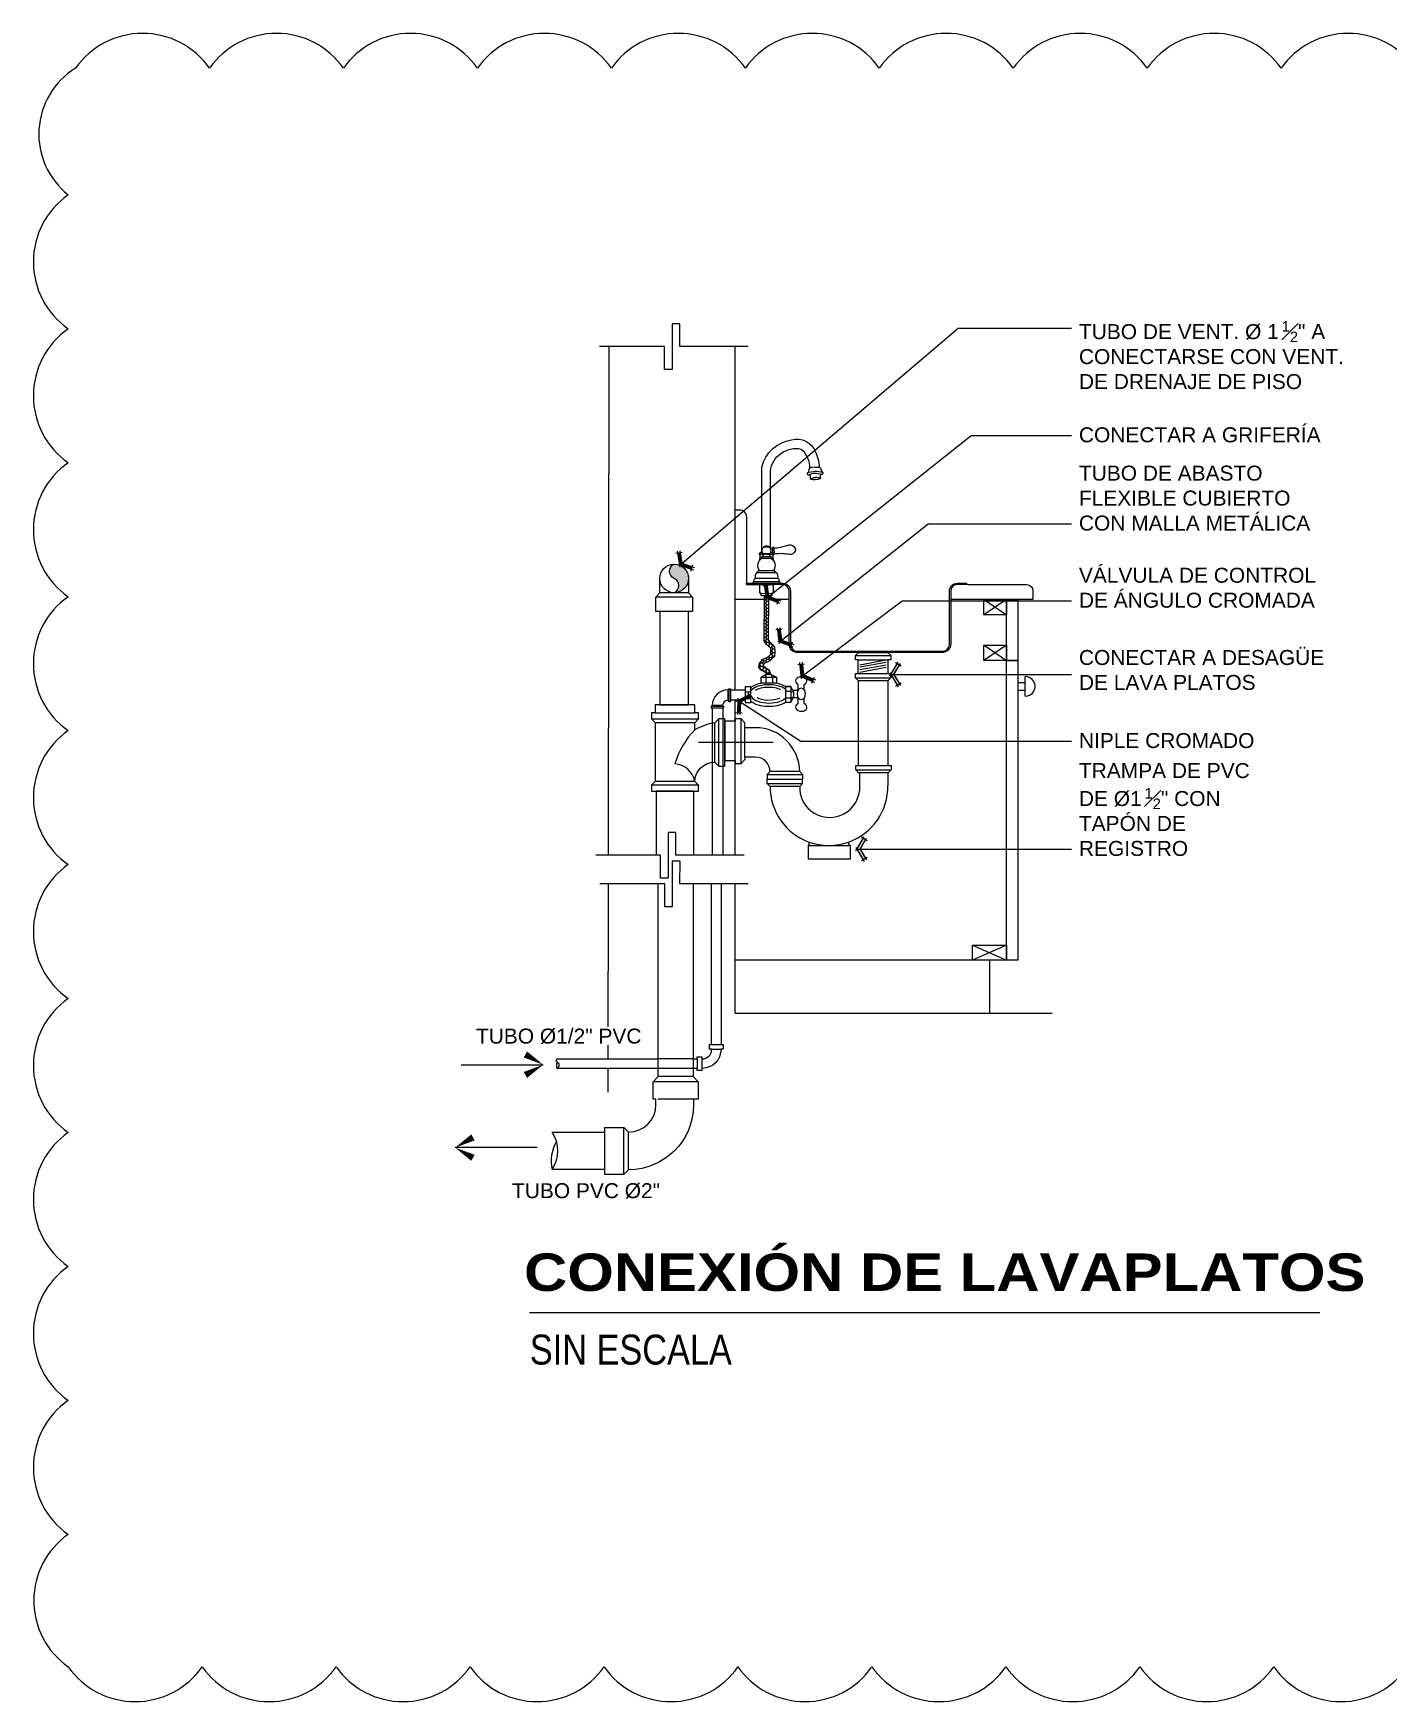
# Model space of a CAD drawing. Header units: metres. Extents: x 2 to 147, y 24 to 94.
# Drawn here: x 25.62 to 27.43, y 84.618 to 86.846 of the extents above; entities that cross this region are included whole.
import ezdxf

# ---------------------------------------------------------------- set-up
doc = ezdxf.new("R2010")
doc.units = ezdxf.units.M
doc.header["$MEASUREMENT"] = 0
doc.linetypes.add('CENTER2', pattern=[1.125, 0.75, -0.125, 0.125, -0.125])
doc.linetypes.add('HIDDEN', pattern=[0.375, 0.25, -0.125])
doc.layers.get('Defpoints').update_dxf_attribs({"color": 171})
for name, color, linetype in [('AP', 3, 'Continuous'), ('DET HIDRO', 6, 'Continuous'), ('PAREDES', 8, 'Continuous'), ('TEXTOS', 2, 'Continuous'), ('TEXTOS HIDRO', 2, 'Continuous')]:
    doc.layers.add(name, color=color, linetype=linetype)
doc.styles.add('Architect Hand_2', font='ARIALN.TTF', dxfattribs={"height": 0.003953333333333333})
doc.styles.add('Arial Black_4', font='', dxfattribs={"height": 0.005})
doc.styles.add('COTAS', font='ARIALN.TTF')
doc.styles.add('TEXTO HIDROSANITARIO', font='arial.ttf')
doc.styles.get('Arial Black_4').set_extended_font_data('Arial Black', bold=True)
doc.dimstyles.new('ESC-10', dxfattribs={"dimtxt": 0.02, "dimasz": 0.02, "dimexe": 0.02, "dimexo": 0.02, "dimgap": 0.01, "dimtad": 1, "dimzin": 4, "dimdsep": 46, "dimtxsty": 'COTAS', "dimblk": 'ARCHTICK', "dimcen": 0.02, "dimdle": 0.02, "dimclrd": 1, "dimclre": 1, "dimclrt": 2, "dimazin": 0, "dimtfac": 0.7499999999999999, "dimtmove": 1, "dimatfit": 3, "dimldrblk": 'FLE', "dimfxl": 0.1, "dimtvp": 1.5, "dimtfill": 1, "dimtolj": 1, "dimtzin": 0, "dimarcsym": 0})

# ---------------------------------------------------------------- blocks, each defined once
blk = doc.blocks.new('A$C69666F2A')
at = {"color": 1}
blk.add_lwpolyline([(0.2410888120148229, 0.7523386944085377), (0.2410888120148229, 0.4069284029756126), (0.1252774518518012, 0.4070600749939839), (0.1252774518518012, 0.3680770545577108), (0.356900097325408, 0.3679453825393448), (0.356900097325408, 0.3292257061398249), (0.2410888120148229, 0.3292257061398249), (0.2410888120148229, 5.293047456689237e-05)], dxfattribs=at)
blk = doc.blocks.new('_ARCHTICK')
at = {"color": 0, "linetype": 'ByBlock', "const_width": 0.15}
blk.add_lwpolyline([(-0.5, -0.5), (0.5, 0.5)], dxfattribs=at)
blk = doc.blocks.new('FLE')
at = {"linetype": 'Continuous'}
h = blk.add_hatch(color=2, dxfattribs=at)
h.paths.add_polyline_path([(-0.5723325628787279, -0.6174137853085995), (-0.4220655746757984, -0.7071067774668336), (3.725290298461914e-09, 3.725290298461914e-09), (-0.2038039118051529, 3.725290298461914e-09)])
h.paths.add_polyline_path([(-0.4220655765384436, 0.7071067839860916), (-0.5723325610160828, 0.6174137927591801), (-0.2038039118051529, 3.725290298461914e-09), (3.725290298461914e-09, 3.725290298461914e-09)])
at = {"color": 1, "linetype": 'Continuous'}
for p, q in [((0, 0), (-1, 0)), ((-0.3089696932584047, 0.7746126838028431), (-0.685428449884057, 0.5499078882858157)), ((-0.203803913667798, 0), (-0.6398384645581245, 0.7305096760392189)), ((-0.203803913667798, 0), (-0.6398384645581245, -0.7305096751078963)), ((0.06750589981675148, -0.1130958832800388), (-0.4895714800804853, 0.820202668197453)), ((0.06750590354204178, 0.113095885142684), (-0.4895714800804853, -0.820202668197453)), ((-0.6854284480214119, -0.549907885491848), (-0.3089696951210499, -0.7746126800775528))]:
    blk.add_line(p, q, dxfattribs=at)
blk = doc.blocks.new('grifo pantry PEPO lado')
at = {"color": 1}
for p, q in [((-0.00676541443192491, 0.09049251361943789), (0.00676541443192491, 0.09049251361943789)), ((-0.01615343280366233, 0.07195172236458802), (-0.00781433137882459, 0.07195172236458802)), ((-0.01212027599535759, 0.0623172647570982), (0.01212027599547127, 0.0623172647570982)), ((-0.01092206266946505, 0.06611602642578873), (0.01092206266946505, 0.06611602642578873)), ((-0.007808562942443587, 0.07196700692782088), (0.007808562942443587, 0.07196700692782088)), ((-0.00779684765723232, 0.07377183281357702), (0.00779684765723232, 0.07377183281357702)), ((0.007814331378881434, 0.07195172236458802), (0.01615343280315074, 0.07195172236458802)), ((0.009692315778977445, 0.07636392655592772), (0.01516233326896099, 0.07636392655592772)), ((-0.0328617478547244, 0.003237682247117846), (0.03227263905023392, 0.003237682247117846)), ((-0.02901088805185736, 0.01223827052194792), (0.0284217792472532, 0.01223827052194792)), ((-0.02188398985083495, 0.02597273406240674), (0.02188398985083495, 0.02597273406240674)), ((-0.01971568583383032, 0.0309534547328667), (0.01971568583383032, 0.0309534547328667))]:
    blk.add_line(p, q, dxfattribs=at)
at = {"color": 0}
blk.add_line((-0.01262945660630521, 0.07636392655592772), (-0.009692315778920602, 0.07636392655592772), dxfattribs=at)
for points in [[(0.01164723820977542, 0.07915547498726028), (0.01164723820977542, 0.2918619232980291, 0.3083086564256193), (-0.06298557049751707, 0.360118799455222, 0.3880907037857904), (-0.1230439158780428, 0.3304615910802795, 0.09300938570358733), (-0.1324537739224638, 0.2912690305793149, 1.051448538679959)], [(-0.01008662884277101, 0.08626225277384947), (-0.01008662884277101, 0.2818556846095817, 0.439174617567293), (-0.08703939336089661, 0.3372072830974275, 0.2218546156429953), (-0.107940234373757, 0.2883172556918225)], [(-0.1215311184884627, 0.2916044831591762), (-0.1292120351798758, 0.2918160593474113, 0.3202019628833851), (-0.1369923553137369, 0.286716405675179), (-0.1378556742010346, 0.2823142748578675, -0.08466607892295745), (-0.1415223909519909, 0.2783325136658732, 0.7193275813490754), (-0.1373982044171953, 0.2735696766661704, -0.512378486035315), (-0.1358188646477174, 0.2728022104031425), (-0.1357730553677925, 0.2719276515420006, 0.5887142695891538), (-0.135188564110365, 0.27134104040681), (-0.1351911023277239, 0.2627287848597462, -0.0917646005873958), (-0.1293953753585697, 0.2649326285908273, -0.0848632686050993), (-0.1224111075599126, 0.2656717984193619, 1.290817950749597)], [(-0.1215632402348206, 0.2916056431982952), (-0.1138870707293904, 0.2912626163390541, -0.3202019628833851), (-0.1064948746626442, 0.2856150251469671), (-0.1059513461171946, 0.2811620876947245, 0.08466607892295745), (-0.1025813998529088, 0.2769262057208834, -0.7193275813490754), (-0.1070384032078664, 0.2724732682685271, 0.512378486035315), (-0.1086689888439878, 0.2718217246740551), (-0.108777763836315, 0.2709527484414593, -0.5887142695891538), (-0.1094030468348706, 0.2704098268760617), (-0.1100217479066714, 0.2618198233234352, 0.0917646005873958), (-0.1156434057992328, 0.2644359924369155, 0.0848632686050993), (-0.1225561604977656, 0.2656770368350863, -1.290817950749597)], [(-0.01025677164551553, 0.08585855560011169, -0.4166967014341197), (-0.01468643899585231, 0.08913527151150902, 0.4144213180747316), (-0.0167268455581393, 0.0904630588549935, 0.1296964917907076), (-0.01878126762579768, 0.08867350670209362, -0.06105289509737658), (-0.02261754155944118, 0.08869343489982384, -0.04744324829357028), (-0.03797121394552505, 0.09134388519316872, -0.03124696359503892), (-0.05150349819001576, 0.09485124798743527, 0.08570635741082705), (-0.06137125073865946, 0.09649435635628834, 0.3630175086275695), (-0.07264913048010158, 0.08486198267326017, 0.3348743100661052), (-0.0626269981850669, 0.07254328186161274, 0.05413756029365872), (-0.04548373402718653, 0.0739925742733476, -0.04026790968955245), (-0.02739201760812193, 0.07411442096781684, -0.04016432436268775), (-0.01946342528407285, 0.07350598462335256, 0.4893042461778843), (-0.01680068844467542, 0.0722406010074792, 0.2976865788793334), (-0.01558489564791898, 0.07418308784338024, -0.327210782486912), (-0.00969740772370642, 0.07637347366733138, 0.07655057655376393)], [(0.02188398985072126, 0.02597273406240674, 0.7047629323185562), (0.02062898993466433, 0.03038072190122421, -0.2524219317940875), (0.01971568583394401, 0.0309534547328667, 0.2166292891790546), (0.01839966880783095, 0.0332962030569206, 0.4021438418763496), (0.01212027599558496, 0.0623172647570982, 0.8936884887230097), (0.01241088015063951, 0.06611602642578873), (0.01092206266946505, 0.06611602642578873, -0.164856563652285), (0.009131576597212643, 0.0684614320317678), (0.007808562942443587, 0.07196700692782088, 0.2741992691296104), (0.007796847657346007, 0.07377183281357702, 0.2199103376224346), (0.01098958827117258, 0.08281447463957647, 0.2076347021323382), (0.00676541443192491, 0.09049251361943789, 0.4505623571832849), (0.005663526783564521, 0.09213311948201408, 0.3938173447989273), (0.003676972397897771, 0.09336751551381894, 0.2091837165519188), (0, 0.09473388988135412, 0.2091837165519188), (-0.003676972397670397, 0.09336751551381894, 0.3938173447989273), (-0.005663526783337147, 0.09213311948201408, 0.4505623571832849), (-0.00676541443175438, 0.09049251361943789, 0.2076347021323382), (-0.01098958827117258, 0.08281447463957647, 0.2199103376224346), (-0.007796847657346007, 0.07377183281357702, 0.2741992691296104), (-0.007808562942443587, 0.07196700692782088), (-0.009131576596871582, 0.0684614320317678, -0.164856563652285), (-0.01092206266946505, 0.06611602642578873), (-0.01241088015063951, 0.06611602642578873, 0.8936884887230097), (-0.01212027599535759, 0.0623172647570982, 0.4021438418763496), (-0.01839966880783095, 0.0332962030569206, 0.2166292891790546), (-0.01971568583394401, 0.0309534547328667, -0.2524219317940875), (-0.02062898993466433, 0.03038072190122421, 0.7047629323185562), (-0.02188398985072126, 0.02597273406240674)], [(-0.01684936876080201, 0.07221697389002202, 0.08289249230745431), (-0.01615343280354864, 0.07195172236458802, -0.083956818837451), (-0.0172023360449316, 0.05751883627112875)], [(0.01720233682033268, 0.05751883310347239, -0.08395683775833203), (0.01615343280326442, 0.0719517223648154, 1.022470734224447), (0.01516233326969996, 0.0763639265560414, 0.5387809986324502), (0.01164723820932068, 0.07915547498726028), (0.01074178845084361, 0.07915547498726028)]]:
    blk.add_lwpolyline(points, format="xyb", dxfattribs=at)
at = {"color": 1}
blk.add_lwpolyline([(-0.1351911023277239, 0.2627287848597462, 0.1883865732099277), (-0.1100217479066714, 0.2618198233235489)], format="xyb", dxfattribs=at)
blk.add_lwpolyline([(-0.01878126762579768, 0.08867350670209362), (-0.01946342528407285, 0.07350598462335256)], dxfattribs=at)
at = {"color": 0}
blk.add_lwpolyline([(-0.01468643899585231, 0.08913527151150902), (-0.01558450046127291, 0.07414239739739514)], dxfattribs=at)
blk.add_lwpolyline([(0, 0), (-0.03445448751728009, 0, -0.4096322409234568), (-0.0330469945411096, 0.003288267918264864, 0.9809226973297759), (-0.03266454998134805, 0.003908695827362862, -0.3252781406102222), (-0.02901088805185736, 0.01223827052194792, 0.7220488243536237), (-0.02879680223861669, 0.01370862809255868, -0.2380445114084118), (-0.02601230099753593, 0.02597273406240674), (0, 0.02597273406240674), (0.02542319219293177, 0.02597273406240674, -0.2380445114084118), (0.02820769343389884, 0.01370862809255868, 0.7220488243536237), (0.0284217792472532, 0.01223827052194792, -0.3252781406102222), (0.03207544117685757, 0.003908695827362862, 0.9809226973297759), (0.03245788573661912, 0.003288267918264864, -0.4096322409234568), (0.03386537871267592, 0)], format="xyb", close=True, dxfattribs=at)
at = {"color": 1}
for centre, radius, start, end in [((-0.1237040445991511, 0.2318809676794444), 0.04975177977999073, 64.87714692955512, 110.9863118071881), ((-0.1233617762057975, 0.242137255251464), 0.03442409668996695, 62.26359840616943, 114.0635765523078)]:
    blk.add_arc(centre, radius, start, end, dxfattribs=at)
blk = doc.blocks.new('FLECHA')
at = {"color": 2, "linetype": 'Continuous'}
blk.add_line((-0.8999999996740371, 1.4210854715202e-14), (3.492459654808044e-10, 1.4210854715202e-14), dxfattribs=at)
for points in [[(-0.1761057155672461, 0.1449759528041028), (3.492459654808044e-10, 1.4210854715202e-14), (-0.213605715543963, 0.08002404728905788)], [(-0.213605715543963, -0.08002404682336817), (3.492459654808044e-10, 1.4210854715202e-14), (-0.1761057155672461, -0.1449759528040744)]]:
    blk.add_solid(points, dxfattribs=at)

msp = doc.modelspace()

# ---------------------------------------------------------------- hatches: boundary and pattern name
at = {"layer": 'AP', "linetype": 'Continuous'}
h = msp.add_hatch(dxfattribs=at)
h.set_pattern_fill('HONEY', color=8, scale=0.02104086733919745, style=0)
h.set_pattern_definition([(0, (159.9421968248568, 23.20137480738302), (0.003945162626099522, 0.002277740694221926), [0.002630108417399681, -0.005260216834799362]), (120, (159.9421968248568, 23.20137480738302), (-0.00394516261747955, 0.002277740709152152), [0.002630108417399671, -0.005260216834799341]), (59.99999999999999, (159.9421968248568, 23.20137480738302), (8.619970810765971e-12, 0.004555481403374077), [-0.005260216834799362, 0.002630108417399681])])
h.paths.add_polyline_path([(26.61068145620058, 86.01875380309028), (26.61068145620058, 86.02124148070541), (26.61047997154648, 86.02628193212402), (26.6087117410859, 86.02855334848826), (26.60643668208624, 86.03100264979255), (26.60361538900881, 86.03366603142311), (26.60186963962744, 86.03610790170458), (26.60198102196566, 86.03854870422472), (26.60209882546363, 86.09479419213872), (26.59642413277791, 86.09464727460559), (26.59646724703609, 86.0392157428312), (26.59624958169999, 86.03444588183154), (26.59942255533653, 86.0300076792362), (26.60250249427165, 86.02710012857531), (26.60448960777259, 86.02496082590622), (26.60501698745767, 86.02428336952542), (26.60514300564657, 86.021130829339), (26.60514300564657, 86.01902990251509), (26.60492758433222, 86.01687463581291), (26.60253012125733, 86.01447813584198), (26.59981192267853, 86.01261912890439), (26.59727797672505, 86.01142793892612), (26.59335081061701, 86.00977516173114), (26.59162112852911, 86.00674943391894), (26.59007546251061, 86.00443186609735), (26.58900460499692, 85.99961648484421), (26.59232820900044, 85.9957834863915), (26.59476047431937, 85.9942871732517), (26.59868534832614, 85.99158212052387), (26.59926887535377, 85.98979688853686), (26.605095682469, 85.98979688853686), (26.60336854254248, 85.9950808684687), (26.59778501795492, 85.99892907588472), (26.59595511077325, 86.00005482229133), (26.59501654227617, 86.00113724101064), (26.59525724131501, 86.00221960478191), (26.59633468828517, 86.00383512627994), (26.59722811930234, 86.00539800267396), (26.59953123288116, 86.00636728525822), (26.60257101598083, 86.00779626563852), (26.60608155214115, 86.01019716098634), (26.61024187171253, 86.01435580988144)])
at = {"layer": 'DET HIDRO', "transparency": 33554508}
h = msp.add_hatch(color=8, dxfattribs=at)
h.dxf.hatch_style = 1
h.paths.add_polyline_path([(26.4759494014724, 86.13713789213446, 0.6691551325995675), (26.47594940147226, 86.11800777061558, -0.6691551325944556), (26.47594940147225, 86.09887764909675, 0.4142135623732989), (26.49507952299113, 86.1180077706156, 0.4142135623709857)])

# ---------------------------------------------------------------- linework, layer by layer
at = {"layer": 'AP', "color": 1, "linetype": 'Continuous'}
for p, q in [((26.59257323833114, 86.09781459429033), (26.60655682315516, 86.09817662847891)), ((26.59847176311425, 85.98602150542891), (26.5989706082398, 85.98967295209175)), ((26.60706618210654, 85.98602150542891), (26.60539412723276, 85.98967295209175)), ((26.54770183136108, 85.96925862342349), (26.54770183136108, 85.95518678309625)), ((26.54910891110896, 85.97066585206656), (26.54910891110896, 85.95377955445318)), ((26.55121967968418, 85.96908690127773), (26.55121967968418, 85.955358505242)), ((26.57087699478845, 85.96659195049895), (26.57823513777814, 85.96659195049895)), ((26.57087699478845, 85.96659195049895), (26.57823513777814, 85.96659195049895)), ((26.5919558654202, 85.98602150542891), (26.6124454662565, 85.98602150542891)), ((26.59847176311425, 85.98602150542891), (26.59847176311425, 85.97833257563641)), ((26.60706618210654, 85.98602150542891), (26.60706618210654, 85.97833257563641)), ((26.63196635843607, 85.96703801675929), (26.62460821544639, 85.96703801675929)), ((26.63196635843607, 85.96703801675929), (26.62460821544639, 85.96703801675929)), ((26.63196635843607, 85.97374044870256), (26.63196635843607, 85.9526644204673)), ((26.63196653608586, 85.96703801675929), (26.63546076129543, 85.96652478211789)), ((26.54190282073225, 85.94703486467941), (26.52526115536577, 85.94703486467941)), ((26.54064632699712, 85.94832429056285), (26.52657448666989, 85.94832429056285)), ((26.5408003194386, 85.94492409610419), (26.52673622340782, 85.94492409610419)), ((26.57087699478845, 85.95775166199772), (26.57823513777814, 85.95775166199772)), ((26.57087699478845, 85.95775166199772), (26.57823513777814, 85.95775166199772)), ((26.63196635843607, 85.95819755060828), (26.62460821544639, 85.95819755060828)), ((26.63196635843607, 85.95819755060828), (26.62460821544639, 85.95819755060828)), ((26.63196653608586, 85.95819772825806), (26.63546076129543, 85.95991757138862))]:
    msp.add_line(p, q, dxfattribs=at)
at = {"layer": 'AP', "color": 2, "linetype": 'Continuous'}
for p, q in [((26.5989706082398, 85.98967295209175), (26.59195568777042, 85.98602150542891)), ((26.60539394958298, 85.98967295209175), (26.5989706082398, 85.98967295209175)), ((26.60539394958298, 85.98967295209175), (26.6124454662565, 85.98602150542891)), ((26.54910906000416, 85.97066585206656), (26.54770183136108, 85.96925877220227)), ((26.54910891110896, 85.97066585206656), (26.55121967968418, 85.97066585206656)), ((26.55121967968418, 85.97066585206656), (26.55121967968418, 85.96908690151056)), ((26.55121967968418, 85.96908690151056), (26.57087699478845, 85.96908690151056)), ((26.57087699478845, 85.97329438220939), (26.57087699478845, 85.95221835397413)), ((26.57823513777814, 85.97329438220939), (26.57087699478845, 85.97329438220939)), ((26.57823513777814, 85.97329438220939), (26.57087699478845, 85.97329438220939)), ((26.57823513777814, 85.95221835397413), (26.57823513777814, 85.97329438220939)), ((26.5919558654202, 85.97833257563641), (26.5919558654202, 85.98602150542891)), ((26.6124454662565, 85.97833257563641), (26.5919558654202, 85.97833257563641)), ((26.6124454662565, 85.98602150542891), (26.6124454662565, 85.97833257563641)), ((26.62460821544639, 85.97374044870256), (26.63196635843607, 85.97374044870256)), ((26.63196635843607, 85.97374044870256), (26.63196635843607, 85.9526644204673)), ((26.64953199509884, 85.96908107981315), (26.64953199509884, 85.97634535095884)), ((26.52526115536577, 85.94701095925873), (26.52657448666989, 85.94832429056285)), ((26.52526115536577, 85.94701095925873), (26.52526115536577, 85.94492409610419)), ((26.52677303067296, 85.94492409610419), (26.52526115536577, 85.94492409610419)), ((26.52673622340782, 85.94492409610419), (26.52673622340782, 85.92514323465755)), ((26.54190282073225, 85.94706779694414), (26.54064632699712, 85.94832429056285)), ((26.54190282073225, 85.94492409610419), (26.5408003194386, 85.94492409610419)), ((26.5408003194386, 85.94492409610419), (26.5408003194386, 85.93052339366866)), ((26.54190282073225, 85.94706779694414), (26.54190282073225, 85.94492409610419)), ((26.54910906000416, 85.95377955445318), (26.54770183136108, 85.95518663431747)), ((26.54910891110896, 85.95377955445318), (26.55121967968418, 85.95377955445318)), ((26.55121967968418, 85.955358505242), (26.55121967968418, 85.95377955445318)), ((26.57087699478845, 85.955358505242), (26.55121967968418, 85.955358505242)), ((26.57087699478845, 85.95221835397413), (26.57823513777814, 85.95221835397413)), ((26.57087699478845, 85.95221835397413), (26.57823513777814, 85.95221835397413)), ((26.64953199509884, 85.9508735167258), (26.64953199509884, 85.95834781368492)), ((26.52673622340782, 85.87255251826016), (26.52673622340782, 85.7482510675434)), ((26.5408003194386, 85.86736549902005), (26.5408003194386, 85.7482510675434))]:
    msp.add_line(p, q, dxfattribs=at)
msp.add_lwpolyline([(26.59226734391191, 86.09821780119026), (26.59041674938854, 86.0982178012143), (26.59041674947892, 86.10983335960961), (26.60799677591237, 86.10983335961171), (26.6079967756996, 86.09821780098665), (26.60625561447276, 86.09821780100916), (26.60625561440119, 86.09472073334692), (26.59226734384035, 86.0947207333974)], close=True, dxfattribs=at)
for points in [[(26.59926887535377, 85.98967295209175), (26.59868534832614, 85.99145818407877), (26.59476047431937, 85.9941632368066), (26.59232820900044, 85.9956595499464), (26.58900460499692, 85.9994925483991), (26.59007546251061, 86.00430792965224), (26.59162112852911, 86.00662549747383), (26.59335081061701, 86.00965122528604), (26.59727797672505, 86.01130400248101), (26.59981192267853, 86.01249519245928), (26.60253012125733, 86.01435419939688), (26.60492758433222, 86.0167506993678), (26.60514300564657, 86.01890596606998), (26.60514300564657, 86.0210068928939), (26.60501698745767, 86.02415943308031), (26.60448960777259, 86.02483688946111), (26.60250249427165, 86.0269761921302), (26.59942255533653, 86.0298837427911), (26.59624958169999, 86.03432194538644), (26.59646724702722, 86.09265109932713), (26.59681819288923, 86.09442625649936)], [(26.605095682469, 85.98967295209175), (26.60336854254248, 85.9949569320236), (26.59778501795492, 85.99880513943961), (26.59595511077325, 85.99993088584623), (26.59501654227617, 86.00101330456553), (26.59525724131501, 86.0020956683368), (26.59633468828517, 86.00371118983483), (26.59722811930234, 86.00527406622885), (26.59953123288116, 86.00624334881311), (26.60257101598083, 86.00767232919341), (26.60608155214115, 86.01007322454123), (26.61024187171253, 86.01423187343633), (26.61068145620058, 86.01862986664517), (26.61068145620058, 86.0211175442603), (26.61047997154648, 86.02615799567891), (26.6087117410859, 86.02842941204315), (26.60643668208624, 86.03087871334745), (26.60361538900881, 86.033542094978), (26.60186963962744, 86.03598396525948), (26.60198102196566, 86.03842476777962), (26.60249288557495, 86.09457317403249)]]:
    msp.add_lwpolyline(points, dxfattribs=at)
at = {"layer": 'AP', "color": 2, "linetype": 'Continuous', "flags": 128}
for points in [[(26.64121506750936, 85.97665783971777), (26.64123629665821, 85.96835565729296), (26.63457411368265, 85.96835563959783), (26.63196635843607, 85.97374044870256), (26.62460821544639, 85.97374044870256), (26.62460821544639, 85.97358077228299)], [(26.62460821544639, 85.95266442070013), (26.62460821544639, 85.9526644204673), (26.63196635843607, 85.9526644204673), (26.63496253317109, 85.95891686109124), (26.64121506750936, 85.95891686109124), (26.64121506750936, 85.95056097790828)]]:
    msp.add_lwpolyline(points, dxfattribs=at)
at = {"layer": 'AP', "color": 1, "linetype": 'Continuous', "flags": 128}
msp.add_lwpolyline([(26.62460821544639, 85.97358077228299), (26.62460821544639, 85.95266442070013)], dxfattribs=at)
at = {"layer": 'AP', "color": 1, "linetype": 'Continuous'}
msp.add_lwpolyline([(26.63457411368265, 85.96835563959783), (26.63546076129543, 85.96652478211789), (26.63546076129543, 85.95991774927123), (26.63196635843607, 85.95266442093296)], dxfattribs=at)
at = {"layer": 'AP', "color": 2, "linetype": 'Continuous'}
for radius, end in [(0.02107926106431994, 179.6066784530751), (0.007052618742018682, 178.8243452844901)]:
    msp.add_arc((26.5476974611299, 85.9481795877148), radius, 90.00855675296826, end, dxfattribs=at)
for centre, major_axis, ratio, start_param, end_param in [((26.60213712885863, 85.96304718637137), (0.02912014596120708, 0.0002034961965497873), 0.5493082986290126, 1.857514319550356, 2.529766261258587), ((26.60242560916933, 85.96300121442644), (-0.02998033723165125, 0.0003948481583062666), 0.5348150425657062, 3.886530421568736, 4.438896168194895), ((26.64569667916632, 85.98112968052035), (-0.007566172770920291, 2.306388553296256e-14), 0.7335524771035623, 2.102358481263244, 7.2200299832885), ((26.64561959313116, 85.96371443196429), (3.327776591366941e-08, 0.007566172770801261), 0.7335524771073023, 10.20708560081617, 11.78407496925585), ((26.60247281395252, 85.96312292454994), (-0.02931203750656038, 2.536300674334184e-05), 0.543583399353226, 0.5977229822865819, 2.427171117747471), ((26.64569667916632, 85.94608918716429), (0.007566172770892839, 7.222902994561524e-15), 0.7335524771052766, 2.204734260796096, 7.322410944843327)]:
    msp.add_ellipse(centre, major_axis=major_axis, ratio=ratio, start_param=start_param, end_param=end_param, dxfattribs=at)
at = {"layer": 'AP', "color": 8, "linetype": 'Continuous'}
for centre, major_axis, ratio, start_param, end_param in [((26.60247601316198, 85.96312221045835), (0.02606479212302493, 2.469741392155705e-05), 0.4977596571566234, 0.5560074093320129, 2.764792211203138), ((26.60226053433846, 85.96312259649156), (-0.02150168088700646, 1.022316191931952e-14), 0.4381614931464482, 3.857608010195309, 5.687056145655539), ((26.60247766206859, 85.9631231673923), (-0.02443681607793691, 3.232463814980899e-05), 0.4704023874126166, 0.1268233063365443, 2.704264424250448), ((26.60226053433846, 85.96312259649156), (-0.01948729175698327, 4.042656083762163e-15), 0.3862471967461593, 0.5961291615238329, 2.425577296984248)]:
    msp.add_ellipse(centre, major_axis=major_axis, ratio=ratio, start_param=start_param, end_param=end_param, dxfattribs=at)
at = {"layer": 'AP', "color": 1, "linetype": 'Continuous'}
msp.add_ellipse((26.64561959313116, 85.96371443196429), major_axis=(3.327776591366941e-08, 0.007566172770801261), ratio=0.7335524771073023, start_param=5.500889662076268, end_param=10.20708560081617, dxfattribs=at)
at = {"layer": 'DET HIDRO', "color": 1}
for p, q in [((26.49507085592606, 86.09861760380099), (26.4568106090662, 86.09861760380099)), ((26.50060455951686, 86.09293786167049), (26.4512769054754, 86.09293786167049)), ((26.93498327297934, 85.97880191256914), (26.94491325648991, 85.97880191256914)), ((26.93498327297934, 85.96883380552808), (26.94491325648991, 85.96883380552808)), ((26.55733446373026, 85.53757171101873), (26.98067514315514, 85.53757171101873)), ((26.506621695939, 85.47623907438643), (26.506621695939, 85.46365564795374)), ((26.51291340927176, 85.47623907438643), (26.51291340927176, 85.46365564795374)), ((26.52595598879319, 85.49557336735703), (26.53853941534229, 85.49557336735703)), ((26.52595598879319, 85.48928165402427), (26.53853941534229, 85.48928165402427)), ((26.50119534346643, 85.45263348362246), (26.45459979507044, 85.45263348362246)), ((26.50793460875187, 85.44571636413062), (26.447860529785, 85.44571636413062)), ((26.50422675956409, 85.4226580781939), (26.45398868808891, 85.4226580781939)), ((26.3833212456889, 85.32841475918727), (26.3833212456889, 85.37841475923383)), ((26.40884218600016, 85.32200425216766), (26.40884218600016, 85.38482567370707)), ((26.41513386103227, 85.32829592731619), (26.41513386103227, 85.37853399879137))]:
    msp.add_line(p, q, dxfattribs=at)
at = {"layer": 'DET HIDRO', "color": 1, "linetype": 'Continuous'}
for p, q in [((26.71804575934439, 86.01501135848898), (26.76541418041816, 86.01501135848898)), ((26.72176552992678, 86.00909030577836), (26.76121715623086, 86.00909030577836)), ((26.72176552992678, 85.99114516989297), (26.76121715623086, 85.99114516989297)), ((26.71804575934439, 85.98522411735698), (26.76541418041816, 85.98522411735698)), ((26.76146681200262, 85.98127699952542), (26.72199312775993, 85.98127699952542)), ((26.44546896973745, 85.93053074646039), (26.5086265303905, 85.93053074646039)), ((26.45044069560365, 85.93842548317505), (26.50336536926616, 85.93842548317505)), ((26.50336370661509, 85.92526792268498), (26.45073212774125, 85.92526792268498)), ((26.5303449102573, 85.87265756585865), (26.5303449102573, 85.92525973403124)), ((26.53560823566633, 85.86736549902005), (26.53560823566633, 85.93052339366866)), ((26.56522920067775, 85.87105034454024), (26.56522920067775, 85.93052339366866)), ((26.60016295384386, 85.85601017230536), (26.64753112424634, 85.85601017230536)), ((26.6435837558308, 85.85995729013692), (26.60411007158811, 85.85995729013692)), ((26.71836309287002, 85.86236125925669), (26.7657312632725, 85.86236125925669)), ((26.72200490869702, 85.8682823119673), (26.7614562843298, 85.8682823119673)), ((26.76139518191459, 85.85841389084115), (26.7242431221018, 85.85841389084115)), ((26.5086265303905, 85.84169874758689), (26.44546896973745, 85.84169874758689)), ((26.50339304688507, 85.84699090988605), (26.45076146801122, 85.84699090988605)), ((26.60016295384386, 85.85008911976936), (26.64753112424634, 85.85008911976936)), ((26.60016295384386, 85.85008911976936), (26.64753112424634, 85.85008911976936)), ((26.60016295384386, 85.84416806705875), (26.64753112424634, 85.84416806705875)), ((26.6435837558308, 85.84022094940181), (26.60411007158811, 85.84022094940181)), ((26.65592768911276, 85.76131365077916), (26.70905889388061, 85.76131365077916))]:
    msp.add_line(p, q, dxfattribs=at)
at = {"layer": 'DET HIDRO', "color": 8, "linetype": 'Continuous'}
for p, q in [((26.75905547824587, 86.00864037394726), (26.7238362189477, 86.00224582752648)), ((26.75905547824587, 86.00573373930033), (26.7238362189477, 85.99933919287955)), ((26.75905547824587, 86.00234258175564), (26.7238362189477, 85.99594803533486)), ((26.75905547824587, 85.99895142421096), (26.7238362189477, 85.9925568779648))]:
    msp.add_line(p, q, dxfattribs=at)
at = {"layer": 'DET HIDRO', "color": 1, "linetype": 'HIDDEN', "ltscale": 0.05}
for p, q in [((26.52673622340782, 85.92517589474326), (26.52673622340782, 85.87255251826016)), ((26.5408003194386, 85.93052339366866), (26.5408003194386, 85.86736549902005))]:
    msp.add_line(p, q, dxfattribs=at)
at = {"layer": 'DET HIDRO', "color": 3, "linetype": 'Continuous'}
for p, q in [((26.60016295384386, 85.85600992172138), (26.6041103222594, 85.85995729013692)), ((26.60016295384386, 85.85601017230536), (26.60016295384386, 85.85008911976936)), ((26.64753112424634, 85.85600992172138), (26.6435837558308, 85.85995729013692)), ((26.64753112424634, 85.85601017230536), (26.64753112424634, 85.85008911976936)), ((26.60016295384386, 85.84416806705875), (26.60016295384386, 85.85008911976936)), ((26.60016295384386, 85.84416831764273), (26.6041103222594, 85.84022094940181)), ((26.64753112424634, 85.84416831764273), (26.6435837558308, 85.84022094940181)), ((26.64753112424634, 85.84416806705875), (26.64753112424634, 85.85008911976936))]:
    msp.add_line(p, q, dxfattribs=at)
at = {"layer": 'DET HIDRO', "color": 2, "linetype": 'HIDDEN', "ltscale": 0.05}
for p, q in [((26.50120589893541, 85.47624843319815), (26.45461035984889, 85.47626926058828)), ((26.50120644392004, 85.46363456133591), (26.45461090483352, 85.46365538872604))]:
    msp.add_line(p, q, dxfattribs=at)
at = {"layer": 'DET HIDRO', "color": 1}
for points in [[(26.59645673214405, 86.08983335960758), (26.55733446373026, 86.08983335960758), (26.55733446373026, 86.20983335960901), (26.56251235861711, 86.20983335960901, -0.4142135623870997), (26.57251235861949, 86.19983335960623), (26.57251235861671, 86.10983335961001), (26.60698542015857, 86.10983335961234)], [(26.47594940147226, 86.09887764909675, 0.6691551325941547), (26.47594940147225, 86.11800777061558, -0.6691551325941516), (26.47594940147226, 86.1371378921344)], [(26.86778568199028, 86.10983335961228), (26.85379104915179, 86.10983335961325, 0.4142135623724362), (26.84539181763833, 86.10143412810456), (26.84539181763833, 86.0308144382104, -0.4142135623735619), (26.83353585557043, 86.01895847613568), (26.6412352465783, 86.01895847615165, -0.4142135623567105), (26.62937928450484, 86.0308144382258), (26.62937928450484, 86.10143412810513, 0.4142135623724362), (26.62098005300268, 86.1098333596133), (26.57251235861676, 86.10983335960967), (26.57251235861659, 86.11156172488958), (26.62098005300246, 86.111561724896, -0.414213562373095), (26.63110764978754, 86.10143412810456), (26.63110764978754, 86.0308144382258, 0.4142135623566559), (26.64123524657842, 86.02068684143435), (26.83353585557055, 86.02068684141838, 0.414213562373095), (26.84366345235563, 86.03081443820983), (26.84366345235563, 86.10143412810456, -0.414213562373095), (26.85379104915225, 86.111561724896), (26.86592052253943, 86.11156172489515)], [(26.8677856819904, 86.10983335961234), (26.94662859088467, 86.109833359607, -0.4142135623724362), (26.95502782237563, 86.10143412810552), (26.95502782322242, 86.08983335960758), (26.84539181763833, 86.08983335960758)]]:
    msp.add_lwpolyline(points, format="xyb", dxfattribs=at)
at = {"layer": 'DET HIDRO', "color": 3}
msp.add_lwpolyline([(26.45681927995341, 86.11800777061566, -1), (26.49507952299112, 86.11800777061555), (26.49507085592606, 86.09861760380099), (26.50060455951686, 86.09293786167049), (26.50060455951686, 86.07400438535197), (26.4512769054754, 86.07400438535197), (26.4512769054754, 86.09293786167049), (26.4568106090662, 86.09861760380099), (26.45681927613126, 86.1180077706156)], format="xyb", close=True, dxfattribs=at)
at = {"layer": 'DET HIDRO', "color": 1}
for points in [[(26.86778568199028, 86.10983335961245), (26.86592052253943, 86.11156172489515)], [(26.62937928451063, 86.08983335960758), (26.60244967618254, 86.08983335960758)], [(26.94491325648991, 85.9607325897409), (26.94491325648991, 85.98690312835632)], [(26.89699576705462, 85.60811462637847), (26.55733446373026, 85.60811462637847)], [(26.89699576706622, 85.60811462637847), (26.89699576706622, 85.53757171102657)]]:
    msp.add_lwpolyline(points, dxfattribs=at)
for points in [[(26.91978286070977, 86.08983335960758), (26.91978286070977, 86.06957816601411), (26.88940007033133, 86.06957816601411), (26.88940007033133, 86.08983335960758)], [(26.91978286070977, 86.08983335960758), (26.93497425588745, 86.08983335960758), (26.93497425589325, 86.00844816429148), (26.91978286070398, 86.00844816429148)], [(26.91978286070398, 86.02870335788495), (26.91978286070398, 86.00844816429148), (26.88940007032554, 86.00844816429148), (26.88940007032554, 86.02870335788495)], [(26.91978286071557, 86.00844816429148), (26.93497425589325, 86.00844816429148), (26.93497425503929, 85.60811462637062), (26.91978285985002, 85.60811462637062)], [(26.91978285983842, 85.62836981997194), (26.91978285983842, 85.60811462637847), (26.87420867427076, 85.60811462637847), (26.87420867427076, 85.62836981997194)]]:
    msp.add_lwpolyline(points, close=True, dxfattribs=at)
at = {"layer": 'DET HIDRO', "color": 8}
for points in [[(26.91978286070977, 86.08983335960758), (26.88940007033133, 86.06957816601411)], [(26.88978323499592, 86.08983335960758), (26.91978286070977, 86.06957816601411)], [(26.91978286070398, 86.02870335788495), (26.88940007032554, 86.00844816429148)], [(26.88978323499012, 86.02870335788495), (26.91978286070398, 86.00844816429148)], [(26.91978285983842, 85.62836981997194), (26.87420867427076, 85.60811462637847)], [(26.87459183893534, 85.62836981997194), (26.91978285983842, 85.60811462637847)]]:
    msp.add_lwpolyline(points, dxfattribs=at)
at = {"layer": 'DET HIDRO', "color": 3, "linetype": 'Continuous'}
for points in [[(26.4568106090662, 86.07400438535197), (26.4568106090662, 85.9492069010087), (26.49507085592606, 85.9492069010087), (26.49507085592606, 86.07400438535197)], [(26.72389045090651, 85.84099365540195), (26.72389045090651, 85.85841389084115), (26.72231046128556, 85.85841389084115), (26.71836309287002, 85.86236125925669), (26.71836309287002, 85.8682823119673), (26.72200490869702, 85.8682823119673), (26.72200490869946, 85.98126521928438), (26.71804575934439, 85.98522411735698), (26.71804575934439, 85.99114516989297), (26.72176552992678, 85.99114516989297), (26.72176552992678, 86.00909030577836), (26.71804575934439, 86.00909030577836), (26.71804601001568, 86.01501110773037), (26.72199312775993, 86.01895847614591), (26.76146656133133, 86.01895847614591), (26.76541418041816, 86.01501135848898), (26.76541418041816, 86.00909030577836), (26.76121715623086, 86.00909030577836), (26.76121715623086, 85.99114516989297), (26.76541418041816, 85.99114516989297), (26.76541392974687, 85.98522411735698), (26.76145628433224, 85.98127699952542), (26.7614562843298, 85.8682823119673), (26.7657312632725, 85.8682823119673), (26.7657312632725, 85.86236125925669), (26.76178389485696, 85.85841389084115), (26.76139518191459, 85.85841389084115), (26.76139518191459, 85.84128772941065)], [(26.58435053069061, 85.91868103513221), (26.57050425063736, 85.91868103513221), (26.57050425063736, 85.92524834469734), (26.56522920067775, 85.93052305955669), (26.55733446373026, 85.93052339366866), (26.55733446373026, 85.92733735846585), (26.54350297249741, 85.92733735846585), (26.54350297249741, 85.87473519006042), (26.55733446373026, 85.87473519006042), (26.55733446373026, 85.87105034454024), (26.56522920067775, 85.87105034454024), (26.57049235856513, 85.87631350242762), (26.57049235856513, 85.87648328183448)], [(26.58433863861839, 85.8793349387636), (26.57049235856513, 85.8793349387636), (26.57049235856513, 85.87648328183448)], [(26.50204775008726, 85.7482510675434), (26.50204775008726, 85.8338043449842), (26.45204775004069, 85.8338043449842), (26.45204775004069, 85.7482510675434)]]:
    msp.add_lwpolyline(points, dxfattribs=at)
msp.add_lwpolyline([(26.45044069560365, 85.93842548317511), (26.44546896973745, 85.93842548317505), (26.44546896973745, 85.93053074646039), (26.45073212774125, 85.92526792268498), (26.45076146801122, 85.84699090988605), (26.44546896973745, 85.84169874758689), (26.44546896973745, 85.8338043449842), (26.5086265303905, 85.8338043449842), (26.5086265303905, 85.84169874758689), (26.50336504408912, 85.84695989976606, -0.3907600403312892), (26.53017609057835, 85.87279798904663), (26.53560823566633, 85.86736549902005), (26.54350297249741, 85.86736549902005), (26.54350297249741, 85.93052339366866), (26.53560823566633, 85.93052339366866), (26.5303449102573, 85.92525973403124, 0.08084537292358826), (26.5033633723867, 85.91594789724829), (26.50336370661509, 85.92526792268498), (26.5086265303905, 85.93053074646039), (26.5086265303905, 85.93842548317505), (26.50336536926616, 85.93842548317505), (26.50336536926616, 85.94920690100858), (26.45044069560365, 85.94920690100864)], format="xyb", close=True, dxfattribs=at)
at = {"layer": 'DET HIDRO', "color": 8, "linetype": 'CENTER2', "ltscale": 0.05}
msp.add_lwpolyline([(26.60831209092564, 85.89900798814838), (26.4362769314607, 85.89900798814838)], dxfattribs=at)
at = {"layer": 'DET HIDRO', "color": 1, "linetype": 'Continuous'}
msp.add_lwpolyline([(26.57047756974472, 85.8793349387636), (26.57047756974472, 85.9186810375331)], dxfattribs=at)
at = {"layer": 'DET HIDRO', "color": 3, "linetype": 'Continuous'}
msp.add_lwpolyline([(26.65592768911276, 85.76591808898254), (26.65592768911276, 85.76131365077916), (26.65480767188248, 85.76131365077916), (26.65480767188248, 85.74345587824817), (26.65828397838752, 85.74345587824817), (26.71124571547963, 85.74345587824817), (26.71124571547963, 85.76131365077916), (26.70905889388061, 85.76131365077916), (26.70905889388061, 85.76591808898254, 0.3205886751987667), (26.76139518173997, 85.84128772941065)], format="xyb", dxfattribs=at)
at = {"layer": 'DET HIDRO', "color": 3}
msp.add_lwpolyline([(26.50132749358832, 85.71005331073368), (26.50119534346643, 85.45263348362246), (26.50793460875187, 85.44571636413062), (26.50793460875187, 85.4226580781939), (26.50180645044796, 85.4226580781939), (26.50180645044796, 85.41496851649904, -0.414213562373095), (26.41513386103227, 85.32829592731619), (26.40884218600016, 85.32200425216766), (26.3833212456889, 85.32200425216766), (26.38332129842505, 85.32841475918727), (26.31296818182133, 85.32841475895444, 0.3040223266705079), (26.31296818182133, 85.37841475876817), (26.3833212456889, 85.37841475923383), (26.3833212456889, 85.38482567370707), (26.40884218600016, 85.38482567370707), (26.41513386103227, 85.37853399855854, 0.414213562373095), (26.45156837897278, 85.41496851649904), (26.45156837897278, 85.4226580781939), (26.447860529785, 85.4226580781939), (26.447860529785, 85.44571636413062), (26.45459979507044, 85.45263348362246), (26.45473194519232, 85.71005331073368)], format="xyb", dxfattribs=at)
at = {"layer": 'DET HIDRO', "color": 2}
for points in [[(26.53853941534229, 85.71005331073368), (26.53853941534229, 85.49557336735703), (26.54124729114167, 85.49557336735703), (26.54124729114167, 85.48928165402427), (26.53853941534229, 85.48928165402427), (26.53853941534229, 85.48882250105194, -0.4142135623013543), (26.51337256224409, 85.46365564795374), (26.51291340927176, 85.46365564795374), (26.51291340927176, 85.46094777215436), (26.506621695939, 85.46094777215436), (26.506621695939, 85.46365763586178), (26.50120027096474, 85.46365740162813)], [(26.50120589893541, 85.47624843319815), (26.506621695939, 85.47624841485336), (26.506621695939, 85.47894695018582), (26.51291340927176, 85.47894695018582), (26.51291340927176, 85.47623907438643), (26.5133725623605, 85.47623907438643, 0.4142135622627522), (26.52595598879319, 85.48882250105194), (26.52595598879319, 85.48928165402427), (26.52324811311021, 85.48928165402427), (26.52324811311021, 85.49557336735703), (26.52595598879319, 85.49557336735703), (26.52595598879319, 85.71005331073368)], [(26.45460472166891, 85.46365538845887), (26.31982360429399, 85.46364713222343, 0.2553309962035324), (26.32237499112532, 85.467308846252, 0.3094744752350692), (26.31989251576167, 85.47194430250298, -0.5664142578260397), (26.31945303639665, 85.47624923958998), (26.45461035060995, 85.47624859102987)]]:
    msp.add_lwpolyline(points, format="xyb", dxfattribs=at)
at = {"layer": 'DET HIDRO', "color": 4, "linetype": 'Continuous'}
msp.add_circle((26.47594940147226, 86.1180077706156), 0.01913012151886145, dxfattribs=at)
at = {"layer": 'DET HIDRO', "color": 1}
for centre, radius, start, end in [((26.94491325648991, 85.97381785895581), 0.01308526931126766, 269.9999999733309, 89.99999997333097), ((26.32607167771354, 85.46774411080028), 0.007471522837883506, 145.7946875838585, 213.2536045339907), ((26.3646416038068, 85.33998240722181), 0.05295236553724935, 150.2143710552267, 192.6182359161861)]:
    msp.add_arc(centre, radius, start, end, dxfattribs=at)
at = {"layer": 'DET HIDRO', "color": 1, "linetype": 'Continuous'}
for centre, radius, start, end in [((26.58386883515098, 85.83883333119192), 0.1114799795162897, 136.2324201908292, 163.6015547293221), ((26.4753219894844, 85.84184645930534), 0.02850442546435021, 10.33771109012916, 86.77880203778498), ((26.68249329154034, 85.84022094940181), 0.07890910149978267, 250.3264370902337, 289.6735629223267)]:
    msp.add_arc(centre, radius, start, end, dxfattribs=at)
at = {"layer": 'DET HIDRO', "color": 3, "linetype": 'Continuous'}
for centre, radius, start, end in [((26.58431783394892, 85.85943090749086), 0.05925013034762693, 0.3943479671913155, 90), ((26.58433863861839, 85.85955849262999), 0.01977644613359564, 0.8121339787802491, 90), ((26.68254434021193, 85.83970656195768), 0.07843545432404424, 179.6242460019457, 250.1648366509984), ((26.68352628505792, 85.83862394015185), 0.03997444285883409, 177.7103809609026, 230.8419958744512), ((26.68348684078202, 85.8392548325576), 0.04044100926914744, 231.4497601541157, 2.464279130647005)]:
    msp.add_arc(centre, radius, start, end, dxfattribs=at)
at = {"layer": 'DET HIDRO', "color": 3}
msp.add_arc((26.31379687807791, 85.46962305851835), 0.008884796083618023, 344.893431852353, 344.9021194936326, dxfattribs=at)
at = {"layer": 'PAREDES', "color": 1, "linetype": 'Continuous'}
for p, q in [((26.388386323525, 85.7482510675434), (26.38910529603137, 86.42768410591944)), ((26.55733446373026, 85.96908690151056), (26.55733446373026, 86.42758847166388)), ((26.55733446373026, 85.7482510675434), (26.55733446373026, 85.955358505242)), ((26.38774369578161, 85.47624891189335), (26.38834013928218, 85.71005331073368)), ((26.55733446373026, 85.53757171101873), (26.55733446373026, 85.71005331073368)), ((26.38763051285761, 85.43188148149025), (26.38771155879337, 85.46365129080996))]:
    msp.add_line(p, q, dxfattribs=at)
at = {"layer": 'PAREDES', "color": 1}
msp.add_lwpolyline([(26.57441378493215, 86.42758847166388), (26.48346679882499, 86.42758847166388), (26.48350146823915, 86.45808175577386), (26.47323718740492, 86.45808175577386), (26.47320251799076, 86.39709520711168), (26.46300757598485, 86.39709520711168), (26.46300757598485, 86.42758847166388), (26.37633594920746, 86.42758847166388)], dxfattribs=at)
at = {"layer": 'TEXTOS', "lineweight": 9}
msp.add_line((26.28283438676115, 85.13741328405402), (27.33840071528468, 85.13741328405402), dxfattribs=at)

# ---------------------------------------------------------------- block references
at = {"layer": 'DET HIDRO', "color": 2, "xscale": -0.5316323775088941, "yscale": 0.5316323774972534, "zscale": 0.5316323775049943}
msp.add_blockref('grifo pantry PEPO lado', (26.59920970714117, 86.11156172489333), dxfattribs=at)
at = {"layer": 'PAREDES', "linetype": 'Continuous', "ltscale": 0.1, "xscale": 0.2633013213673502, "yscale": 0.2633013213673502, "zscale": 0.2633013213673502, "rotation": 270}
for p in [(26.37115925427079, 85.81173007031381), (26.37656388638109, 85.77353231350409)]:
    msp.add_blockref('A$C69666F2A', p, dxfattribs=at)
at = {"layer": 'TEXTOS HIDRO', "color": 0, "yscale": 0.1215333947021463, "zscale": 0.1215333947021463}
for p, xscale in [((26.30099247622317, 85.46852037465365), 0.1215333947021463), ((26.18350165546062, 85.35780213737681), -0.1215333947021463)]:
    msp.add_blockref('FLECHA', p, dxfattribs=dict(at, xscale=xscale))

# ---------------------------------------------------------------- texts
at = {"layer": 'TEXTOS', "lineweight": 9, "insert": (26.27543996955316, 85.21638525775936), "char_height": 0.05, "width": 1.088255798090041, "attachment_point": 1, "line_spacing_factor": 1.176470588235294, "style": 'Arial Black_4', "bg_fill": 3, "box_fill_scale": 1.25, "bg_fill_color": 0, "bg_fill_transparency": 0}
msp.add_mtext('\\pt0.3;CONEXIÓN DE LAVAPLATOS', dxfattribs=at)
at = {"layer": 'TEXTOS', "lineweight": 9, "insert": (26.28313657512254, 85.10801836256499), "char_height": 0.04000000000000001, "width": 0.3344592239553503, "attachment_point": 1, "line_spacing_factor": 1.046694190847241, "style": 'Architect Hand_2'}
msp.add_mtext('SIN ESCALA', dxfattribs=at)
at = {"layer": 'TEXTOS HIDRO', "style": 'TEXTO HIDROSANITARIO'}
msp.add_text('TUBO PVC Ø2"', height=0.02, rotation=359.9999999999646, dxfattribs=at).set_placement((26.25937830260156, 85.29027591774482))
at = {"layer": 'TEXTOS HIDRO', "char_height": 0.02, "style": 'TEXTO HIDROSANITARIO', "bg_fill": 3, "box_fill_scale": 1.1, "bg_fill_color": 256, "bg_fill_true_color": 13158600, "bg_fill_transparency": 9161100}
for s, insert, width, attachment_point in [('\\A1;TUBO DE VENT. Ø 1{\\H0.5x; \\H1.4x;\\S1#2;}" A CONECTARSE CON VENT. DE DRENAJE DE PISO', (27.01652793884031, 86.46166281399317), 0.3606066233392544, 1), ('\\A1;CONECTAR A GRIFERÍA', (27.01652793884031, 86.29955514600343), 0.3244999851772926, 7)]:
    msp.add_mtext(s, dxfattribs=dict(at, insert=insert, width=width, attachment_point=attachment_point))

# ---------------------------------------------------------------- leaders
at = {"layer": 'TEXTOS HIDRO', "annotation_type": 0, "has_hookline": 1, "hookline_direction": 0}
for points, text_width in [([(26.765414119116, 85.98969716541822), (26.81895326054675, 85.98969716541822), (27.00652793884031, 85.9896971654182)], 0.3246793997271487), ([(26.72008121976873, 85.75656719831048), (26.98037431360908, 85.75656719831048), (27.00652793884032, 85.75656719847244)], 0.2803956343792633)]:
    msp.add_leader(points, dimstyle='ESC-10', override={"dimgap": 0.01, "dimtad": 0}, dxfattribs=dict(at, text_width=text_width))

# ---------------------------------------------------------------- next in the draw order: texts
at = {"layer": 'TEXTOS HIDRO', "char_height": 0.02, "style": 'TEXTO HIDROSANITARIO', "bg_fill": 3, "box_fill_scale": 1.1, "bg_fill_color": 256, "bg_fill_true_color": 13158600, "bg_fill_transparency": 9161100}
for s, insert, width, attachment_point in [('\\A1;CONECTAR A DESAGÜE DE LAVA PLATOS ', (27.01652793884031, 85.96880759468272), 0.337999053418686, 7), ('\\A1;\\pt0.1;TRAMPA DE PVC  DE Ø1{\\H0.5x; \\H1.4x;\\S1#2;\\H1.4286x;"} CON TAPÓN DE REGISTRO', (27.01652793884031, 85.7470988081698), 0.2811055007887684, 7), ('\\A1;TUBO Ø1/2" PVC', (26.43224220820011, 85.5167691441815), 0.2201727148703956, 3)]:
    msp.add_mtext(s, dxfattribs=dict(at, insert=insert, width=width, attachment_point=attachment_point))

# ---------------------------------------------------------------- next in the draw order: leaders
at = {"layer": 'TEXTOS HIDRO', "annotation_type": 0, "has_hookline": 1, "hookline_direction": 0}
for points, text_width in [([(26.64569667916632, 85.98667986550598), (26.78036718528139, 86.08814311810559), (27.00652793884031, 86.08814311826755)], 0.3156207366984993), ([(26.56104833729452, 85.955358505242), (26.64505370996088, 85.90067660341762), (27.00652793884032, 85.90067660335113)], 0.2310368349249659)]:
    msp.add_leader(points, dimstyle='ESC-10', override={"dimgap": 0.01, "dimtad": 0}, dxfattribs=dict(at, text_width=text_width))

# ---------------------------------------------------------------- next in the draw order: texts
at = {"layer": 'TEXTOS HIDRO', "char_height": 0.02, "attachment_point": 7, "style": 'TEXTO HIDROSANITARIO', "bg_fill": 3, "box_fill_scale": 1.1, "bg_fill_color": 256, "bg_fill_true_color": 13158600, "bg_fill_transparency": 9161100}
for s, insert, width in [('VÁLVULA DE CONTROL DE ÁNGULO CROMADA', (27.01652793884031, 86.07867472796491), 0.338477572830527), ('NIPLE CROMADO', (27.01652793884031, 85.89120821304849), 0.2668079490900218)]:
    msp.add_mtext(s, dxfattribs=dict(at, insert=insert, width=width))

# ---------------------------------------------------------------- next in the draw order: leaders
at = {"layer": 'TEXTOS HIDRO', "annotation_type": 0, "has_hookline": 1, "hookline_direction": 0, "text_width": 0.3076125511596181}
msp.add_leader([(26.61648827969449, 86.03319540293185), (26.81513198654986, 86.19116726183123), (27.00652793884031, 86.19116726199319)], dimstyle='ESC-10', override={"dimgap": 0.01, "dimtad": 0}, dxfattribs=at)

# ---------------------------------------------------------------- next in the draw order: texts
at = {"layer": 'TEXTOS HIDRO', "insert": (27.01652793884031, 86.18169887169054), "char_height": 0.02, "width": 0.3092040927694407, "attachment_point": 7, "style": 'TEXTO HIDROSANITARIO', "bg_fill": 3, "box_fill_scale": 1.1, "bg_fill_color": 256, "bg_fill_true_color": 13158600, "bg_fill_transparency": 9161100}
msp.add_mtext('TUBO DE ABASTO FLEXIBLE CUBIERTO CON MALLA METÁLICA', dxfattribs=at)

# ---------------------------------------------------------------- next in the draw order: linework, layer by layer
at = {"layer": 'Defpoints'}
msp.add_lwpolyline([(27.46553845110818, 86.79947242718833, 0.52056705), (27.28662822487581, 86.79947242718833, 0.52056705), (27.10771799864343, 86.79947242718833, 0.52056705), (26.92880777241106, 86.79947242718833, 0.52056705), (26.74989754617869, 86.79947242718833, 0.52056705), (26.57098731994632, 86.79947242718833, 0.52056705), (26.39207709371394, 86.79947242718833, 0.52056705), (26.21316686748157, 86.79947242718833, 0.52056705), (26.0342566412492, 86.79947242718833, 0.52056705), (25.85534641501683, 86.79947242718833, 0.52056705), (25.67643618878446, 86.79947242718833, 0.52056705), (25.66663330513498, 86.63036508460544, 0.52056705), (25.66663330513498, 86.45145485837307, 0.52056705), (25.66663330513498, 86.2725446321407, 0.52056705), (25.66663330513498, 86.09363440590833, 0.52056705), (25.66663330513498, 85.91472417967596, 0.52056705), (25.66663330513498, 85.73581395344358, 0.52056705), (25.66663330513498, 85.5569037272112, 0.52056705), (25.66663330513498, 85.37799350097883, 0.52056705), (25.66663330513498, 85.19908327474647, 0.52056705), (25.66663330513498, 85.0201730485141, 0.52056705), (25.66663330513498, 84.84126282228172, 0.52056705), (25.66663330513498, 84.66438312908119, 0.52056705), (25.84554353136735, 84.66438312908119, 0.52056705), (26.02445375759972, 84.66438312908119, 0.52056705), (26.2033639838321, 84.66438312908119, 0.52056705), (26.38227421006447, 84.66438312908119, 0.52056705), (26.56118443629684, 84.66438312908119, 0.52056705), (26.74009466252921, 84.66438312908119, 0.52056705), (26.91900488876159, 84.66438312908119, 0.52056705), (27.09791511499396, 84.66438312908119, 0.52056705), (27.27682534122633, 84.66438312908119, 0.52056705), (27.4557355674587, 84.66438312908119, 0.52056705)], format="xyb", dxfattribs=at)

# ---------------------------------------------------------------- next in the draw order: leaders
at = {"layer": 'TEXTOS HIDRO'}
for points in [[(26.48350762476079, 86.13558146715465), (26.8554222981173, 86.45219442361966), (26.8949109501792, 86.45219442361966), (27.006527938831, 86.45219442361966)], [(26.59920970714117, 86.09172055296384), (26.87246008500384, 86.30902353637694), (26.88201418792991, 86.30902353637694), (27.006527938831, 86.30902353637694)]]:
    msp.add_leader(points, dimstyle='ESC-10', override={"dimtad": 0}, dxfattribs=at)

doc.saveas('drawing.dxf')
